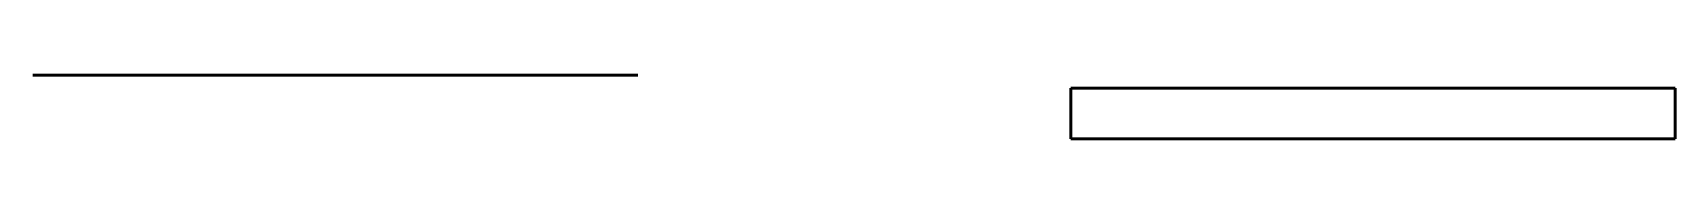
# Model space of a CAD drawing. Header units: millimetres. Extents: x 10739 to 32134, y 609 to 16625.
# Drawn here: x 12847.4 to 13336.5, y 16605.9 to 16624.7 of the extents above; entities that cross this region are included whole.
import ezdxf

# ---------------------------------------------------------------- set-up
doc = ezdxf.new("R2010")
doc.units = ezdxf.units.MM

msp = doc.modelspace()

# ---------------------------------------------------------------- linework, layer by layer
at = {"lineweight": 50}
for p, q in [((12847.35941, 16624.72838), (13027.54085, 16624.72838)), ((13156.53818, 16620.89255), (13336.53818, 16620.89255)), ((13156.53818, 16605.89255), (13156.53818, 16620.89255)), ((13336.53818, 16620.89255), (13336.53818, 16605.89255)), ((13336.53818, 16605.89255), (13156.53818, 16605.89255))]:
    msp.add_line(p, q, dxfattribs=at)

doc.saveas('drawing.dxf')
